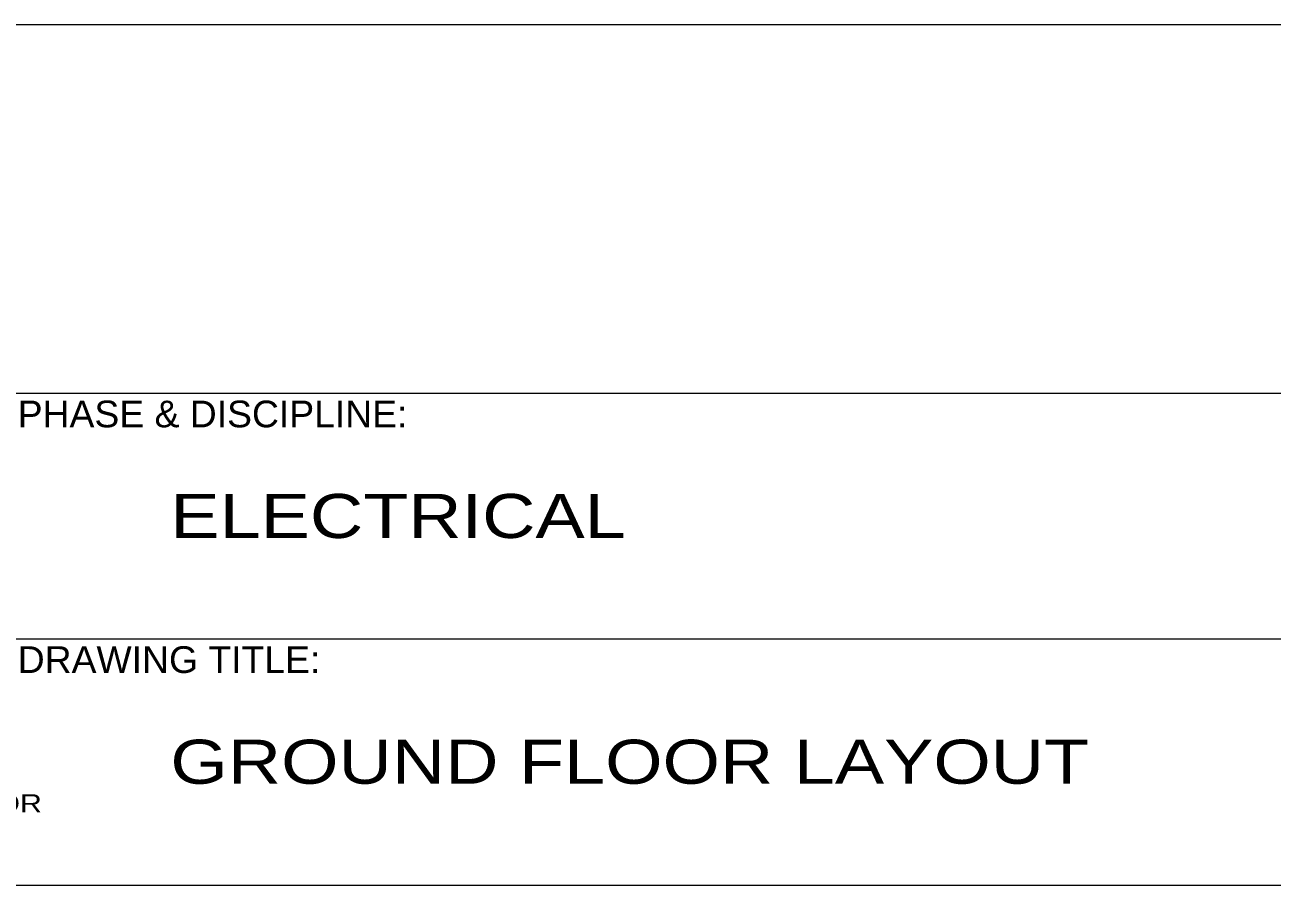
# Model space of a CAD drawing. Header units: inches. Extents: x -246178 to 57169, y -29325 to 19878.
# Drawn here: x 29599 to 40947, y -29325 to -21499 of the extents above; entities that cross this region are included whole.
import ezdxf

# ---------------------------------------------------------------- set-up
doc = ezdxf.new("R2010")
doc.units = ezdxf.units.IN
doc.header["$LTSCALE"] = 25
doc.header["$MEASUREMENT"] = 0
doc.linetypes.add('DASHDOT', pattern=[25.4, 12.7, -6.35, 0, -6.35])
doc.layers.add('00-Ground Floor$0$Frame', color=252, linetype='Continuous', lineweight=9)
doc.layers.add('E-LITE-CLNG-CNDT', color=6, linetype='DASHDOT', lineweight=35)
doc.styles.add('00-Ground Floor$0$MARI3', font='arial.ttf', dxfattribs={"width": 1.2})
doc.styles.add('00-Ground Floor$0$TTLB-A0-JeddahDP$0$swis721', font='swiss.ttf')

# ---------------------------------------------------------------- blocks, each defined once
blk = doc.blocks.new('00-Ground Floor')
at = {"layer": '00-Ground Floor$0$Frame'}
for p, q in [((57169, -21499, 0), (-12418, -21499, 0)), ((57169, -24853, 0), (-12418, -24853, 0)), ((57169, -27089, 0), (29335, -27089, 0)), ((-12418, -29325, 0), (57169, -29325, 0))]:
    blk.add_line(p, q, dxfattribs=at)
at = {"layer": '00-Ground Floor$0$Frame', "width": 1.2}
for s, height, style, p in [('ELECTRICAL ', 400.79, '00-Ground Floor$0$MARI3', (30922, -26167, 0)), ('GROUND FLOOR LAYOUT', 400.79, '00-Ground Floor$0$MARI3', (30922, -28403, 0)), ('APPROVED FOR DESIGN/CONSTRUCTION RESPONSIBILITY TO REMAIN WITH DESIGNER & CONTRACTOR', 164.62, '00-Ground Floor$0$TTLB-A0-JeddahDP$0$swis721', (15587, -28663, 0))]:
    blk.add_text(s, height=height, dxfattribs=dict(at, style=style)).set_placement(p)
at = {"layer": '00-Ground Floor$0$Frame', "char_height": 243.01, "width": 5832.34, "attachment_point": 1, "style": '00-Ground Floor$0$TTLB-A0-JeddahDP$0$swis721'}
for s, insert in [('PHASE & DISCIPLINE:', (29533, -24917, 0)), ('DRAWING TITLE:', (29533, -27152, 0))]:
    blk.add_mtext(s, dxfattribs=dict(at, insert=insert))

msp = doc.modelspace()

# ---------------------------------------------------------------- block references
at = {"layer": 'E-LITE-CLNG-CNDT'}
msp.add_blockref('00-Ground Floor', (0, 0), dxfattribs=at)

doc.saveas('drawing.dxf')
